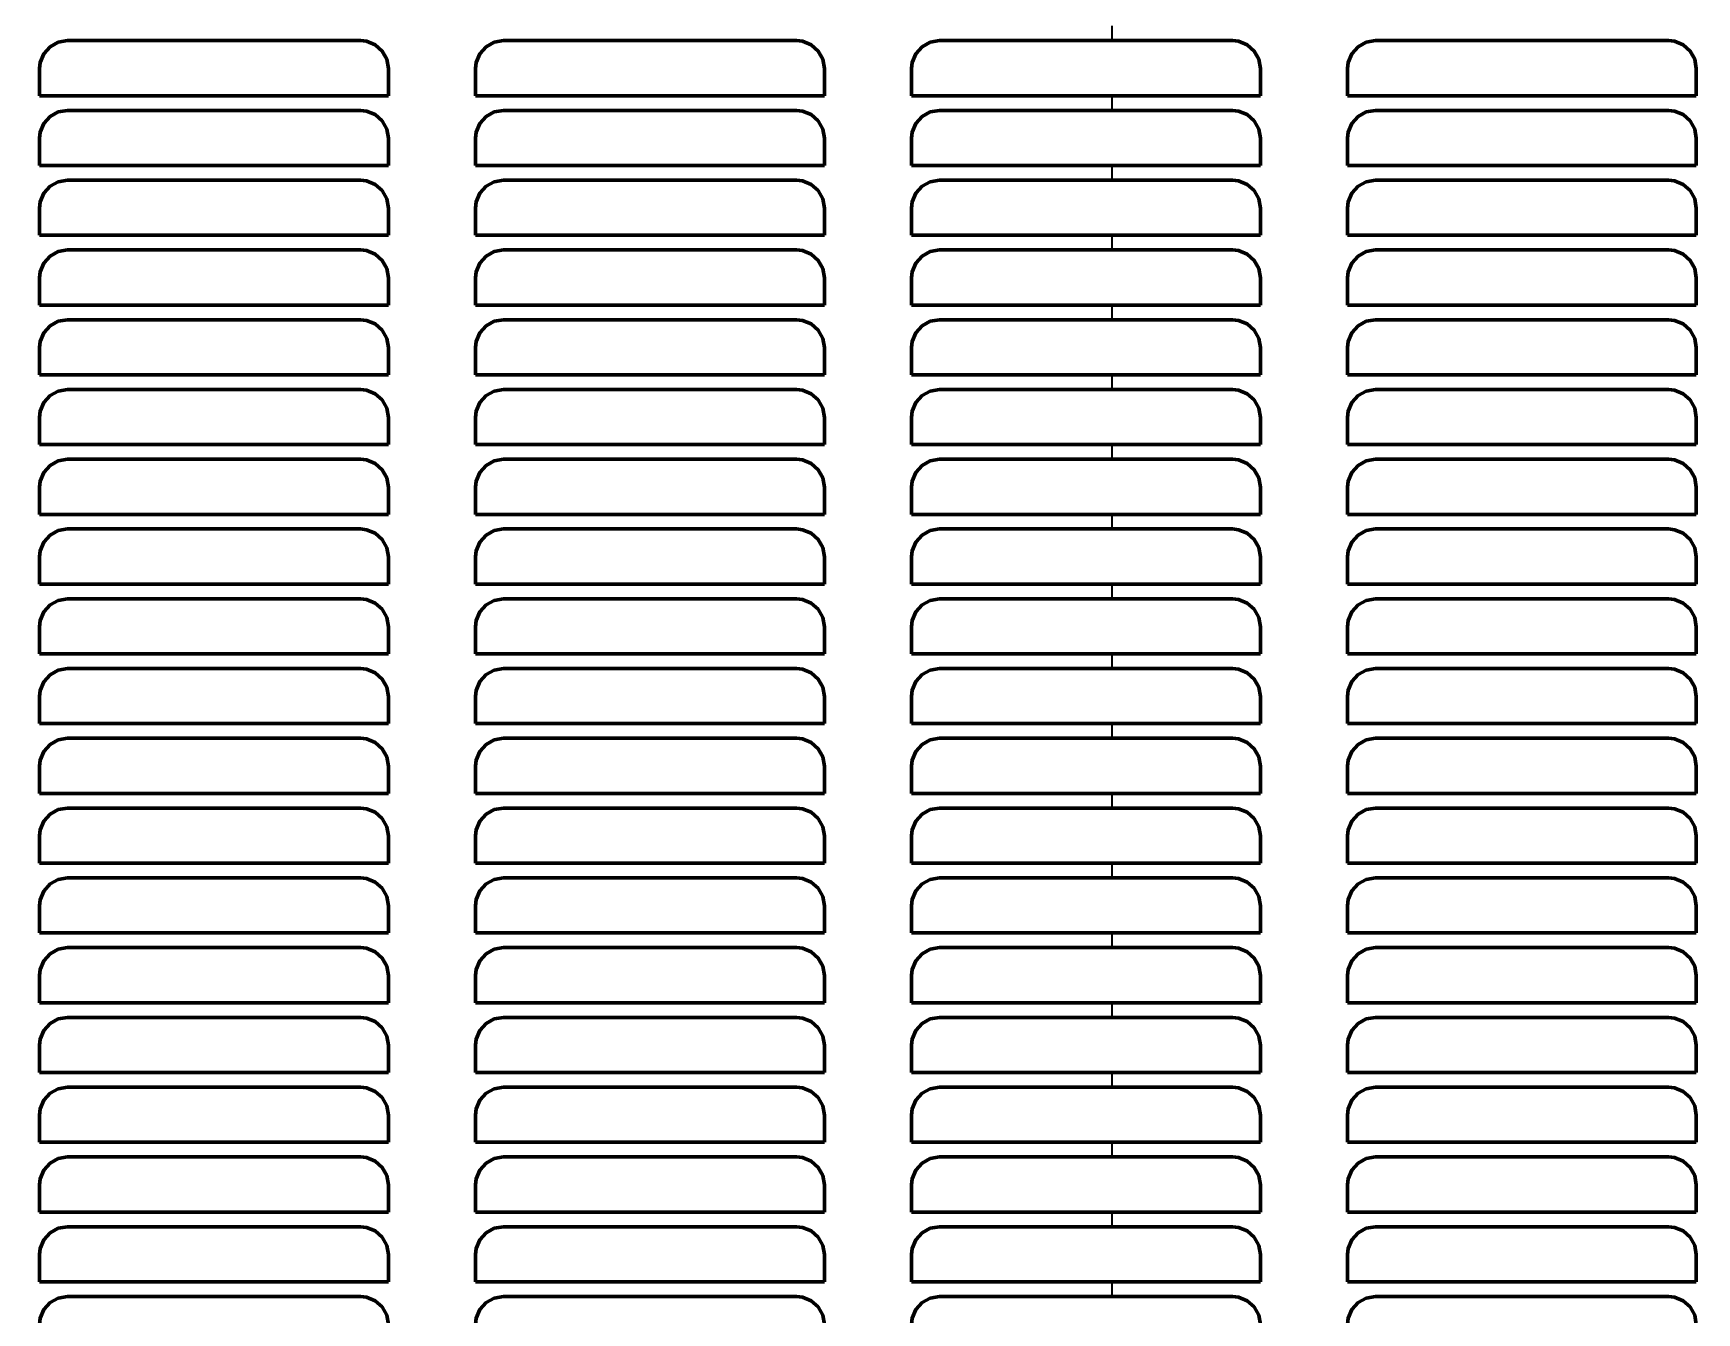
# Model space of a CAD drawing. Header units: inches. Extents: x -0.3 to 42.3, y 0 to 36.6.
# Drawn here: x 9.77 to 21.69, y 18.13 to 27.3 of the extents above; entities that cross this region are included whole.
import ezdxf

# ---------------------------------------------------------------- set-up
doc = ezdxf.new("R2010")
doc.units = ezdxf.units.IN
doc.header["$MEASUREMENT"] = 0
for name, color, linetype, lineweight in [('AM_0', 7, 'Continuous', 50), ('AM_4', 3, 'Continuous', 25), ('AM_5', 3, 'Continuous', 25)]:
    doc.layers.add(name, color=color, linetype=linetype, lineweight=lineweight)
doc.dimstyles.get("Standard").update_dxf_attribs({"dimtxt": 0.18, "dimasz": 0.18, "dimexe": 0.18, "dimexo": 0.0625, "dimgap": 0.09, "dimtad": 0, "dimtih": 1, "dimtoh": 1, "dimdec": 4, "dimzin": 0, "dimdsep": 46, "dimtxsty": 'Standard', "dimcen": 0.09, "dimadec": 0, "dimazin": 0, "dimtfac": 1, "dimtdec": 4, "dimtofl": 0, "dimtmove": 0, "dimatfit": 3, "dimfxl": 1, "dimtolj": 1, "dimtzin": 0, "dimarcsym": 0})

# ---------------------------------------------------------------- blocks, each defined once
blk = doc.blocks.new('*D1')
at = {"layer": 'AM_5', "color": 0, "lineweight": -2}
for p, q in [((14.375, 36.5), (39.27, 36.5)), ((39.27, 34.5), (39.27, 24.203)), ((39.27, 2), (39.27, 12.297)), ((3.39, 0), (39.27, 0))]:
    blk.add_line(p, q, dxfattribs=at)
at = {"layer": 'AM_5', "color": 0}
for points in [[(39.603, 34.5), (38.937, 34.5), (39.27, 36.5)], [(38.937, 2), (39.603, 2), (39.27, 0)]]:
    blk.add_solid(points, dxfattribs=at)
at = {"layer": 'Defpoints', "color": 0}
for p in [(14.375, 36.5), (3.39, 0), (39.27, 0)]:
    blk.add_point(p, dxfattribs=at)
at = {"layer": 'AM_5', "color": 0, "insert": (39.27, 18.25), "char_height": 2, "attachment_point": 5, "rotation": 90}
blk.add_mtext('\\A1;36.5 in', dxfattribs=at)

msp = doc.modelspace()

# ---------------------------------------------------------------- linework, layer by layer
at = {"layer": 'AM_0'}
for p, q in [((12.114, 27.25), (10.014, 27.25)), ((15.239, 27.25), (13.139, 27.25)), ((18.364, 27.25), (16.264, 27.25)), ((21.489, 27.25), (19.389, 27.25)), ((9.814, 27.05), (9.814, 26.855)), ((12.314, 26.855), (12.314, 27.05)), ((12.939, 27.05), (12.939, 26.855)), ((15.439, 26.855), (15.439, 27.05)), ((16.064, 27.05), (16.064, 26.855)), ((18.564, 26.855), (18.564, 27.05)), ((19.189, 27.05), (19.189, 26.855)), ((21.689, 26.855), (21.689, 27.05)), ((9.814, 26.855), (12.314, 26.855)), ((12.939, 26.855), (15.439, 26.855)), ((16.064, 26.855), (18.564, 26.855)), ((19.189, 26.855), (21.689, 26.855)), ((12.114, 26.75), (10.014, 26.75)), ((15.239, 26.75), (13.139, 26.75)), ((18.364, 26.75), (16.264, 26.75)), ((21.489, 26.75), (19.389, 26.75)), ((9.814, 26.55), (9.814, 26.355)), ((12.314, 26.355), (12.314, 26.55)), ((12.939, 26.55), (12.939, 26.355)), ((15.439, 26.355), (15.439, 26.55)), ((16.064, 26.55), (16.064, 26.355)), ((18.564, 26.355), (18.564, 26.55)), ((19.189, 26.55), (19.189, 26.355)), ((21.689, 26.355), (21.689, 26.55)), ((9.814, 26.355), (12.314, 26.355)), ((12.939, 26.355), (15.439, 26.355)), ((16.064, 26.355), (18.564, 26.355)), ((19.189, 26.355), (21.689, 26.355)), ((12.114, 26.25), (10.014, 26.25)), ((15.239, 26.25), (13.139, 26.25)), ((18.364, 26.25), (16.264, 26.25)), ((21.489, 26.25), (19.389, 26.25)), ((9.814, 26.05), (9.814, 25.855)), ((12.314, 25.855), (12.314, 26.05)), ((12.939, 26.05), (12.939, 25.855)), ((15.439, 25.855), (15.439, 26.05)), ((16.064, 26.05), (16.064, 25.855)), ((18.564, 25.855), (18.564, 26.05)), ((19.189, 26.05), (19.189, 25.855)), ((21.689, 25.855), (21.689, 26.05)), ((9.814, 25.855), (12.314, 25.855)), ((12.939, 25.855), (15.439, 25.855)), ((16.064, 25.855), (18.564, 25.855)), ((19.189, 25.855), (21.689, 25.855)), ((12.114, 25.75), (10.014, 25.75)), ((15.239, 25.75), (13.139, 25.75)), ((18.364, 25.75), (16.264, 25.75)), ((21.489, 25.75), (19.389, 25.75)), ((9.814, 25.55), (9.814, 25.355)), ((12.314, 25.355), (12.314, 25.55)), ((12.939, 25.55), (12.939, 25.355)), ((15.439, 25.355), (15.439, 25.55)), ((16.064, 25.55), (16.064, 25.355)), ((18.564, 25.355), (18.564, 25.55)), ((19.189, 25.55), (19.189, 25.355)), ((21.689, 25.355), (21.689, 25.55)), ((9.814, 25.355), (12.314, 25.355)), ((12.939, 25.355), (15.439, 25.355)), ((16.064, 25.355), (18.564, 25.355)), ((19.189, 25.355), (21.689, 25.355)), ((12.114, 25.25), (10.014, 25.25)), ((15.239, 25.25), (13.139, 25.25)), ((18.364, 25.25), (16.264, 25.25)), ((21.489, 25.25), (19.389, 25.25)), ((9.814, 25.05), (9.814, 24.855)), ((12.314, 24.855), (12.314, 25.05)), ((12.939, 25.05), (12.939, 24.855)), ((15.439, 24.855), (15.439, 25.05)), ((16.064, 25.05), (16.064, 24.855)), ((18.564, 24.855), (18.564, 25.05)), ((19.189, 25.05), (19.189, 24.855)), ((21.689, 24.855), (21.689, 25.05)), ((9.814, 24.855), (12.314, 24.855)), ((12.939, 24.855), (15.439, 24.855)), ((16.064, 24.855), (18.564, 24.855)), ((19.189, 24.855), (21.689, 24.855)), ((12.114, 24.75), (10.014, 24.75)), ((15.239, 24.75), (13.139, 24.75)), ((18.364, 24.75), (16.264, 24.75)), ((21.489, 24.75), (19.389, 24.75)), ((9.814, 24.55), (9.814, 24.355)), ((12.314, 24.355), (12.314, 24.55)), ((12.939, 24.55), (12.939, 24.355)), ((15.439, 24.355), (15.439, 24.55)), ((16.064, 24.55), (16.064, 24.355)), ((18.564, 24.355), (18.564, 24.55)), ((19.189, 24.55), (19.189, 24.355)), ((21.689, 24.355), (21.689, 24.55)), ((9.814, 24.355), (12.314, 24.355)), ((12.939, 24.355), (15.439, 24.355)), ((16.064, 24.355), (18.564, 24.355)), ((19.189, 24.355), (21.689, 24.355)), ((12.114, 24.25), (10.014, 24.25)), ((15.239, 24.25), (13.139, 24.25)), ((18.364, 24.25), (16.264, 24.25)), ((21.489, 24.25), (19.389, 24.25)), ((9.814, 24.05), (9.814, 23.855)), ((12.314, 23.855), (12.314, 24.05)), ((12.939, 24.05), (12.939, 23.855)), ((15.439, 23.855), (15.439, 24.05)), ((16.064, 24.05), (16.064, 23.855)), ((18.564, 23.855), (18.564, 24.05)), ((19.189, 24.05), (19.189, 23.855)), ((21.689, 23.855), (21.689, 24.05)), ((9.814, 23.855), (12.314, 23.855)), ((12.939, 23.855), (15.439, 23.855)), ((16.064, 23.855), (18.564, 23.855)), ((19.189, 23.855), (21.689, 23.855)), ((12.114, 23.75), (10.014, 23.75)), ((15.239, 23.75), (13.139, 23.75)), ((18.364, 23.75), (16.264, 23.75)), ((21.489, 23.75), (19.389, 23.75)), ((9.814, 23.55), (9.814, 23.355)), ((12.314, 23.355), (12.314, 23.55)), ((12.939, 23.55), (12.939, 23.355)), ((15.439, 23.355), (15.439, 23.55)), ((16.064, 23.55), (16.064, 23.355)), ((18.564, 23.355), (18.564, 23.55)), ((19.189, 23.55), (19.189, 23.355)), ((21.689, 23.355), (21.689, 23.55)), ((9.814, 23.355), (12.314, 23.355)), ((12.939, 23.355), (15.439, 23.355)), ((16.064, 23.355), (18.564, 23.355)), ((19.189, 23.355), (21.689, 23.355)), ((12.114, 23.25), (10.014, 23.25)), ((15.239, 23.25), (13.139, 23.25)), ((18.364, 23.25), (16.264, 23.25)), ((21.489, 23.25), (19.389, 23.25)), ((9.814, 23.05), (9.814, 22.855)), ((12.314, 22.855), (12.314, 23.05)), ((12.939, 23.05), (12.939, 22.855)), ((15.439, 22.855), (15.439, 23.05)), ((16.064, 23.05), (16.064, 22.855)), ((18.564, 22.855), (18.564, 23.05)), ((19.189, 23.05), (19.189, 22.855)), ((21.689, 22.855), (21.689, 23.05)), ((9.814, 22.855), (12.314, 22.855)), ((12.939, 22.855), (15.439, 22.855)), ((16.064, 22.855), (18.564, 22.855)), ((19.189, 22.855), (21.689, 22.855)), ((12.114, 22.75), (10.014, 22.75)), ((15.239, 22.75), (13.139, 22.75)), ((18.364, 22.75), (16.264, 22.75)), ((21.489, 22.75), (19.389, 22.75)), ((9.814, 22.55), (9.814, 22.355)), ((12.314, 22.355), (12.314, 22.55)), ((12.939, 22.55), (12.939, 22.355)), ((15.439, 22.355), (15.439, 22.55)), ((16.064, 22.55), (16.064, 22.355)), ((18.564, 22.355), (18.564, 22.55)), ((19.189, 22.55), (19.189, 22.355)), ((21.689, 22.355), (21.689, 22.55)), ((9.814, 22.355), (12.314, 22.355)), ((12.939, 22.355), (15.439, 22.355)), ((16.064, 22.355), (18.564, 22.355)), ((19.189, 22.355), (21.689, 22.355)), ((12.114, 22.25), (10.014, 22.25)), ((15.239, 22.25), (13.139, 22.25)), ((18.364, 22.25), (16.264, 22.25)), ((21.489, 22.25), (19.389, 22.25)), ((9.814, 22.05), (9.814, 21.855)), ((12.314, 21.855), (12.314, 22.05)), ((12.939, 22.05), (12.939, 21.855)), ((15.439, 21.855), (15.439, 22.05)), ((16.064, 22.05), (16.064, 21.855)), ((18.564, 21.855), (18.564, 22.05)), ((19.189, 22.05), (19.189, 21.855)), ((21.689, 21.855), (21.689, 22.05)), ((9.814, 21.855), (12.314, 21.855)), ((12.939, 21.855), (15.439, 21.855)), ((16.064, 21.855), (18.564, 21.855)), ((19.189, 21.855), (21.689, 21.855)), ((12.114, 21.75), (10.014, 21.75)), ((15.239, 21.75), (13.139, 21.75)), ((18.364, 21.75), (16.264, 21.75)), ((21.489, 21.75), (19.389, 21.75)), ((9.814, 21.55), (9.814, 21.355)), ((12.314, 21.355), (12.314, 21.55)), ((12.939, 21.55), (12.939, 21.355)), ((15.439, 21.355), (15.439, 21.55)), ((16.064, 21.55), (16.064, 21.355)), ((18.564, 21.355), (18.564, 21.55)), ((19.189, 21.55), (19.189, 21.355)), ((21.689, 21.355), (21.689, 21.55)), ((9.814, 21.355), (12.314, 21.355)), ((12.939, 21.355), (15.439, 21.355)), ((16.064, 21.355), (18.564, 21.355)), ((19.189, 21.355), (21.689, 21.355)), ((12.114, 21.25), (10.014, 21.25)), ((15.239, 21.25), (13.139, 21.25)), ((18.364, 21.25), (16.264, 21.25)), ((21.489, 21.25), (19.389, 21.25)), ((9.814, 21.05), (9.814, 20.855)), ((12.314, 20.855), (12.314, 21.05)), ((12.939, 21.05), (12.939, 20.855)), ((15.439, 20.855), (15.439, 21.05)), ((16.064, 21.05), (16.064, 20.855)), ((18.564, 20.855), (18.564, 21.05)), ((19.189, 21.05), (19.189, 20.855)), ((21.689, 20.855), (21.689, 21.05)), ((9.814, 20.855), (12.314, 20.855)), ((12.114, 20.75), (10.014, 20.75)), ((12.939, 20.855), (15.439, 20.855)), ((15.239, 20.75), (13.139, 20.75)), ((16.064, 20.855), (18.564, 20.855)), ((18.364, 20.75), (16.264, 20.75)), ((19.189, 20.855), (21.689, 20.855)), ((21.489, 20.75), (19.389, 20.75)), ((9.814, 20.55), (9.814, 20.355)), ((12.314, 20.355), (12.314, 20.55)), ((12.939, 20.55), (12.939, 20.355)), ((15.439, 20.355), (15.439, 20.55)), ((16.064, 20.55), (16.064, 20.355)), ((18.564, 20.355), (18.564, 20.55)), ((19.189, 20.55), (19.189, 20.355)), ((21.689, 20.355), (21.689, 20.55)), ((9.814, 20.355), (12.314, 20.355)), ((12.939, 20.355), (15.439, 20.355)), ((16.064, 20.355), (18.564, 20.355)), ((19.189, 20.355), (21.689, 20.355)), ((12.114, 20.25), (10.014, 20.25)), ((15.239, 20.25), (13.139, 20.25)), ((18.364, 20.25), (16.264, 20.25)), ((21.489, 20.25), (19.389, 20.25)), ((9.814, 20.05), (9.814, 19.855)), ((12.314, 19.855), (12.314, 20.05)), ((12.939, 20.05), (12.939, 19.855)), ((15.439, 19.855), (15.439, 20.05)), ((16.064, 20.05), (16.064, 19.855)), ((18.564, 19.855), (18.564, 20.05)), ((19.189, 20.05), (19.189, 19.855)), ((21.689, 19.855), (21.689, 20.05)), ((9.814, 19.855), (12.314, 19.855)), ((12.939, 19.855), (15.439, 19.855)), ((16.064, 19.855), (18.564, 19.855)), ((19.189, 19.855), (21.689, 19.855)), ((12.114, 19.75), (10.014, 19.75)), ((15.239, 19.75), (13.139, 19.75)), ((18.364, 19.75), (16.264, 19.75)), ((21.489, 19.75), (19.389, 19.75)), ((9.814, 19.55), (9.814, 19.355)), ((12.314, 19.355), (12.314, 19.55)), ((12.939, 19.55), (12.939, 19.355)), ((15.439, 19.355), (15.439, 19.55)), ((16.064, 19.55), (16.064, 19.355)), ((18.564, 19.355), (18.564, 19.55)), ((19.189, 19.55), (19.189, 19.355)), ((21.689, 19.355), (21.689, 19.55)), ((9.814, 19.355), (12.314, 19.355)), ((12.939, 19.355), (15.439, 19.355)), ((16.064, 19.355), (18.564, 19.355)), ((19.189, 19.355), (21.689, 19.355)), ((12.114, 19.25), (10.014, 19.25)), ((15.239, 19.25), (13.139, 19.25)), ((18.364, 19.25), (16.264, 19.25)), ((21.489, 19.25), (19.389, 19.25)), ((9.814, 19.05), (9.814, 18.855)), ((12.314, 18.855), (12.314, 19.05)), ((12.939, 19.05), (12.939, 18.855)), ((15.439, 18.855), (15.439, 19.05)), ((16.064, 19.05), (16.064, 18.855)), ((18.564, 18.855), (18.564, 19.05)), ((19.189, 19.05), (19.189, 18.855)), ((21.689, 18.855), (21.689, 19.05)), ((9.814, 18.855), (12.314, 18.855)), ((12.939, 18.855), (15.439, 18.855)), ((16.064, 18.855), (18.564, 18.855)), ((19.189, 18.855), (21.689, 18.855)), ((12.114, 18.75), (10.014, 18.75)), ((15.239, 18.75), (13.139, 18.75)), ((18.364, 18.75), (16.264, 18.75)), ((21.489, 18.75), (19.389, 18.75)), ((9.814, 18.55), (9.814, 18.355)), ((12.314, 18.355), (12.314, 18.55)), ((12.939, 18.55), (12.939, 18.355)), ((15.439, 18.355), (15.439, 18.55)), ((16.064, 18.55), (16.064, 18.355)), ((18.564, 18.355), (18.564, 18.55)), ((19.189, 18.55), (19.189, 18.355)), ((21.689, 18.355), (21.689, 18.55)), ((9.814, 18.355), (12.314, 18.355)), ((12.114, 18.25), (10.014, 18.25)), ((12.939, 18.355), (15.439, 18.355)), ((15.239, 18.25), (13.139, 18.25)), ((16.064, 18.355), (18.564, 18.355)), ((18.364, 18.25), (16.264, 18.25)), ((19.189, 18.355), (21.689, 18.355)), ((21.489, 18.25), (19.389, 18.25))]:
    msp.add_line(p, q, dxfattribs=at)
for points in [[(10.014, 27.25), (9.9477, 27.23869), (9.88887, 27.20602), (9.84422, 27.1557), (9.81879, 27.09352), (9.814, 27.05)], [(12.314, 27.05), (12.30274, 27.11615), (12.27025, 27.17485), (12.22016, 27.2195), (12.15809, 27.24508), (12.114, 27.25)], [(13.139, 27.25), (13.07276, 27.23871), (13.014, 27.20612), (12.96934, 27.15591), (12.94385, 27.09377), (12.939, 27.05)], [(15.439, 27.05), (15.42773, 27.11619), (15.39519, 27.17492), (15.34504, 27.21958), (15.28293, 27.24511), (15.239, 27.25)], [(16.264, 27.25), (16.1978, 27.23872), (16.13906, 27.20617), (16.0944, 27.15601), (16.06888, 27.09389), (16.064, 27.05)], [(18.564, 27.05), (18.55273, 27.1162), (18.52018, 27.17493), (18.47002, 27.21959), (18.40791, 27.24512), (18.364, 27.25)], [(19.389, 27.25), (19.32279, 27.23872), (19.26405, 27.20617), (19.2194, 27.156), (19.19387, 27.09388), (19.189, 27.05)], [(21.689, 27.05), (21.67774, 27.11617), (21.64522, 27.17488), (21.59511, 27.21953), (21.53302, 27.2451), (21.489, 27.25)], [(10.014, 26.75), (9.9477, 26.73869), (9.88887, 26.70602), (9.84422, 26.6557), (9.81879, 26.59352), (9.814, 26.55)], [(12.314, 26.55), (12.30274, 26.61615), (12.27025, 26.67485), (12.22016, 26.7195), (12.15809, 26.74508), (12.114, 26.75)], [(13.139, 26.75), (13.07276, 26.73871), (13.014, 26.70612), (12.96934, 26.65591), (12.94385, 26.59377), (12.939, 26.55)], [(15.439, 26.55), (15.42773, 26.61619), (15.39519, 26.67492), (15.34504, 26.71958), (15.28293, 26.74511), (15.239, 26.75)], [(16.264, 26.75), (16.1978, 26.73872), (16.13906, 26.70617), (16.0944, 26.65601), (16.06888, 26.59389), (16.064, 26.55)], [(18.564, 26.55), (18.55273, 26.6162), (18.52018, 26.67493), (18.47002, 26.71959), (18.40791, 26.74512), (18.364, 26.75)], [(19.389, 26.75), (19.32279, 26.73872), (19.26405, 26.70617), (19.2194, 26.656), (19.19387, 26.59388), (19.189, 26.55)], [(21.689, 26.55), (21.67774, 26.61617), (21.64522, 26.67488), (21.59511, 26.71953), (21.53302, 26.7451), (21.489, 26.75)], [(10.014, 26.25), (9.9477, 26.23869), (9.88887, 26.20602), (9.84422, 26.1557), (9.81879, 26.09352), (9.814, 26.05)], [(12.314, 26.05), (12.30274, 26.11615), (12.27025, 26.17485), (12.22016, 26.2195), (12.15809, 26.24508), (12.114, 26.25)], [(13.139, 26.25), (13.07276, 26.23871), (13.014, 26.20612), (12.96934, 26.15591), (12.94385, 26.09377), (12.939, 26.05)], [(15.439, 26.05), (15.42773, 26.11619), (15.39519, 26.17492), (15.34504, 26.21958), (15.28293, 26.24511), (15.239, 26.25)], [(16.264, 26.25), (16.1978, 26.23872), (16.13906, 26.20617), (16.0944, 26.15601), (16.06888, 26.09389), (16.064, 26.05)], [(18.564, 26.05), (18.55273, 26.1162), (18.52018, 26.17493), (18.47002, 26.21959), (18.40791, 26.24512), (18.364, 26.25)], [(19.389, 26.25), (19.32279, 26.23872), (19.26405, 26.20617), (19.2194, 26.156), (19.19387, 26.09388), (19.189, 26.05)], [(21.689, 26.05), (21.67774, 26.11617), (21.64522, 26.17488), (21.59511, 26.21953), (21.53302, 26.2451), (21.489, 26.25)], [(10.014, 25.75), (9.9477, 25.73869), (9.88887, 25.70602), (9.84422, 25.6557), (9.81879, 25.59352), (9.814, 25.55)], [(12.314, 25.55), (12.30274, 25.61615), (12.27025, 25.67485), (12.22016, 25.7195), (12.15809, 25.74508), (12.114, 25.75)], [(13.139, 25.75), (13.07276, 25.73871), (13.014, 25.70612), (12.96934, 25.65591), (12.94385, 25.59377), (12.939, 25.55)], [(15.439, 25.55), (15.42773, 25.61619), (15.39519, 25.67492), (15.34504, 25.71958), (15.28293, 25.74511), (15.239, 25.75)], [(16.264, 25.75), (16.1978, 25.73872), (16.13906, 25.70617), (16.0944, 25.65601), (16.06888, 25.59389), (16.064, 25.55)], [(18.564, 25.55), (18.55273, 25.6162), (18.52018, 25.67493), (18.47002, 25.71959), (18.40791, 25.74512), (18.364, 25.75)], [(19.389, 25.75), (19.32279, 25.73872), (19.26405, 25.70617), (19.2194, 25.656), (19.19387, 25.59388), (19.189, 25.55)], [(21.689, 25.55), (21.67774, 25.61617), (21.64522, 25.67488), (21.59511, 25.71953), (21.53302, 25.7451), (21.489, 25.75)], [(10.014, 25.25), (9.9477, 25.23869), (9.88887, 25.20602), (9.84422, 25.1557), (9.81879, 25.09352), (9.814, 25.05)], [(12.314, 25.05), (12.30274, 25.11615), (12.27025, 25.17485), (12.22016, 25.2195), (12.15809, 25.24508), (12.114, 25.25)], [(13.139, 25.25), (13.07276, 25.23871), (13.014, 25.20612), (12.96934, 25.15591), (12.94385, 25.09377), (12.939, 25.05)], [(15.439, 25.05), (15.42773, 25.11619), (15.39519, 25.17492), (15.34504, 25.21958), (15.28293, 25.24511), (15.239, 25.25)], [(16.264, 25.25), (16.1978, 25.23872), (16.13906, 25.20617), (16.0944, 25.15601), (16.06888, 25.09389), (16.064, 25.05)], [(18.564, 25.05), (18.55273, 25.1162), (18.52018, 25.17493), (18.47002, 25.21959), (18.40791, 25.24512), (18.364, 25.25)], [(19.389, 25.25), (19.32279, 25.23872), (19.26405, 25.20617), (19.2194, 25.156), (19.19387, 25.09388), (19.189, 25.05)], [(21.689, 25.05), (21.67774, 25.11617), (21.64522, 25.17488), (21.59511, 25.21953), (21.53302, 25.2451), (21.489, 25.25)], [(10.014, 24.75), (9.9477, 24.73869), (9.88887, 24.70602), (9.84422, 24.6557), (9.81879, 24.59352), (9.814, 24.55)], [(12.314, 24.55), (12.30274, 24.61615), (12.27025, 24.67485), (12.22016, 24.7195), (12.15809, 24.74508), (12.114, 24.75)], [(13.139, 24.75), (13.07276, 24.73871), (13.014, 24.70612), (12.96934, 24.65591), (12.94385, 24.59377), (12.939, 24.55)], [(15.439, 24.55), (15.42773, 24.61619), (15.39519, 24.67492), (15.34504, 24.71958), (15.28293, 24.74511), (15.239, 24.75)], [(16.264, 24.75), (16.1978, 24.73872), (16.13906, 24.70617), (16.0944, 24.65601), (16.06888, 24.59389), (16.064, 24.55)], [(18.564, 24.55), (18.55273, 24.6162), (18.52018, 24.67493), (18.47002, 24.71959), (18.40791, 24.74512), (18.364, 24.75)], [(19.389, 24.75), (19.32279, 24.73872), (19.26405, 24.70617), (19.2194, 24.656), (19.19387, 24.59388), (19.189, 24.55)], [(21.689, 24.55), (21.67774, 24.61617), (21.64522, 24.67488), (21.59511, 24.71953), (21.53302, 24.7451), (21.489, 24.75)], [(10.014, 24.25), (9.9477, 24.23869), (9.88887, 24.20602), (9.84422, 24.1557), (9.81879, 24.09352), (9.814, 24.05)], [(12.314, 24.05), (12.30274, 24.11615), (12.27025, 24.17485), (12.22016, 24.2195), (12.15809, 24.24508), (12.114, 24.25)], [(13.139, 24.25), (13.07276, 24.23871), (13.014, 24.20612), (12.96934, 24.15591), (12.94385, 24.09377), (12.939, 24.05)], [(15.439, 24.05), (15.42773, 24.11619), (15.39519, 24.17492), (15.34504, 24.21958), (15.28293, 24.24511), (15.239, 24.25)], [(16.264, 24.25), (16.1978, 24.23872), (16.13906, 24.20617), (16.0944, 24.15601), (16.06888, 24.09389), (16.064, 24.05)], [(18.564, 24.05), (18.55273, 24.1162), (18.52018, 24.17493), (18.47002, 24.21959), (18.40791, 24.24512), (18.364, 24.25)], [(19.389, 24.25), (19.32279, 24.23872), (19.26405, 24.20617), (19.2194, 24.156), (19.19387, 24.09388), (19.189, 24.05)], [(21.689, 24.05), (21.67774, 24.11617), (21.64522, 24.17488), (21.59511, 24.21953), (21.53302, 24.2451), (21.489, 24.25)], [(10.014, 23.75), (9.9477, 23.73869), (9.88887, 23.70602), (9.84422, 23.6557), (9.81879, 23.59352), (9.814, 23.55)], [(12.314, 23.55), (12.30274, 23.61615), (12.27025, 23.67485), (12.22016, 23.7195), (12.15809, 23.74508), (12.114, 23.75)], [(13.139, 23.75), (13.07276, 23.73871), (13.014, 23.70612), (12.96934, 23.65591), (12.94385, 23.59377), (12.939, 23.55)], [(15.439, 23.55), (15.42773, 23.61619), (15.39519, 23.67492), (15.34504, 23.71958), (15.28293, 23.74511), (15.239, 23.75)], [(16.264, 23.75), (16.1978, 23.73872), (16.13906, 23.70617), (16.0944, 23.65601), (16.06888, 23.59389), (16.064, 23.55)], [(18.564, 23.55), (18.55273, 23.6162), (18.52018, 23.67493), (18.47002, 23.71959), (18.40791, 23.74512), (18.364, 23.75)], [(19.389, 23.75), (19.32279, 23.73872), (19.26405, 23.70617), (19.2194, 23.656), (19.19387, 23.59388), (19.189, 23.55)], [(21.689, 23.55), (21.67774, 23.61617), (21.64522, 23.67488), (21.59511, 23.71953), (21.53302, 23.7451), (21.489, 23.75)], [(10.014, 23.25), (9.9477, 23.23869), (9.88887, 23.20602), (9.84422, 23.1557), (9.81879, 23.09352), (9.814, 23.05)], [(12.314, 23.05), (12.30274, 23.11615), (12.27025, 23.17485), (12.22016, 23.2195), (12.15809, 23.24508), (12.114, 23.25)], [(13.139, 23.25), (13.07276, 23.23871), (13.014, 23.20612), (12.96934, 23.15591), (12.94385, 23.09377), (12.939, 23.05)], [(15.439, 23.05), (15.42773, 23.11619), (15.39519, 23.17492), (15.34504, 23.21958), (15.28293, 23.24511), (15.239, 23.25)], [(16.264, 23.25), (16.1978, 23.23872), (16.13906, 23.20617), (16.0944, 23.15601), (16.06888, 23.09389), (16.064, 23.05)], [(18.564, 23.05), (18.55273, 23.1162), (18.52018, 23.17493), (18.47002, 23.21959), (18.40791, 23.24512), (18.364, 23.25)], [(19.389, 23.25), (19.32279, 23.23872), (19.26405, 23.20617), (19.2194, 23.156), (19.19387, 23.09388), (19.189, 23.05)], [(21.689, 23.05), (21.67774, 23.11617), (21.64522, 23.17488), (21.59511, 23.21953), (21.53302, 23.2451), (21.489, 23.25)], [(10.014, 22.75), (9.9477, 22.73869), (9.88887, 22.70602), (9.84422, 22.6557), (9.81879, 22.59352), (9.814, 22.55)], [(12.314, 22.55), (12.30274, 22.61615), (12.27025, 22.67485), (12.22016, 22.7195), (12.15809, 22.74508), (12.114, 22.75)], [(13.139, 22.75), (13.07276, 22.73871), (13.014, 22.70612), (12.96934, 22.65591), (12.94385, 22.59377), (12.939, 22.55)], [(15.439, 22.55), (15.42773, 22.61619), (15.39519, 22.67492), (15.34504, 22.71958), (15.28293, 22.74511), (15.239, 22.75)], [(16.264, 22.75), (16.1978, 22.73872), (16.13906, 22.70617), (16.0944, 22.65601), (16.06888, 22.59389), (16.064, 22.55)], [(18.564, 22.55), (18.55273, 22.6162), (18.52018, 22.67493), (18.47002, 22.71959), (18.40791, 22.74512), (18.364, 22.75)], [(19.389, 22.75), (19.32279, 22.73872), (19.26405, 22.70617), (19.2194, 22.656), (19.19387, 22.59388), (19.189, 22.55)], [(21.689, 22.55), (21.67774, 22.61617), (21.64522, 22.67488), (21.59511, 22.71953), (21.53302, 22.7451), (21.489, 22.75)], [(10.014, 22.25), (9.9477, 22.23869), (9.88887, 22.20602), (9.84422, 22.1557), (9.81879, 22.09352), (9.814, 22.05)], [(12.314, 22.05), (12.30274, 22.11615), (12.27025, 22.17485), (12.22016, 22.2195), (12.15809, 22.24508), (12.114, 22.25)], [(13.139, 22.25), (13.07276, 22.23871), (13.014, 22.20612), (12.96934, 22.15591), (12.94385, 22.09377), (12.939, 22.05)], [(15.439, 22.05), (15.42773, 22.11619), (15.39519, 22.17492), (15.34504, 22.21958), (15.28293, 22.24511), (15.239, 22.25)], [(16.264, 22.25), (16.1978, 22.23872), (16.13906, 22.20617), (16.0944, 22.15601), (16.06888, 22.09389), (16.064, 22.05)], [(18.564, 22.05), (18.55273, 22.1162), (18.52018, 22.17493), (18.47002, 22.21959), (18.40791, 22.24512), (18.364, 22.25)], [(19.389, 22.25), (19.32279, 22.23872), (19.26405, 22.20617), (19.2194, 22.156), (19.19387, 22.09388), (19.189, 22.05)], [(21.689, 22.05), (21.67774, 22.11617), (21.64522, 22.17488), (21.59511, 22.21953), (21.53302, 22.2451), (21.489, 22.25)], [(10.014, 21.75), (9.9477, 21.73869), (9.88887, 21.70602), (9.84422, 21.6557), (9.81879, 21.59352), (9.814, 21.55)], [(12.314, 21.55), (12.30274, 21.61615), (12.27025, 21.67485), (12.22016, 21.7195), (12.15809, 21.74508), (12.114, 21.75)], [(13.139, 21.75), (13.07276, 21.73871), (13.014, 21.70612), (12.96934, 21.65591), (12.94385, 21.59377), (12.939, 21.55)], [(15.439, 21.55), (15.42773, 21.61619), (15.39519, 21.67492), (15.34504, 21.71958), (15.28293, 21.74511), (15.239, 21.75)], [(16.264, 21.75), (16.1978, 21.73872), (16.13906, 21.70617), (16.0944, 21.65601), (16.06888, 21.59389), (16.064, 21.55)], [(18.564, 21.55), (18.55273, 21.6162), (18.52018, 21.67493), (18.47002, 21.71959), (18.40791, 21.74512), (18.364, 21.75)], [(19.389, 21.75), (19.32279, 21.73872), (19.26405, 21.70617), (19.2194, 21.656), (19.19387, 21.59388), (19.189, 21.55)], [(21.689, 21.55), (21.67774, 21.61617), (21.64522, 21.67488), (21.59511, 21.71953), (21.53302, 21.7451), (21.489, 21.75)], [(10.014, 21.25), (9.9477, 21.23869), (9.88887, 21.20602), (9.84422, 21.1557), (9.81879, 21.09352), (9.814, 21.05)], [(12.314, 21.05), (12.30274, 21.11615), (12.27025, 21.17485), (12.22016, 21.2195), (12.15809, 21.24508), (12.114, 21.25)], [(13.139, 21.25), (13.07276, 21.23871), (13.014, 21.20612), (12.96934, 21.15591), (12.94385, 21.09377), (12.939, 21.05)], [(15.439, 21.05), (15.42773, 21.11619), (15.39519, 21.17492), (15.34504, 21.21958), (15.28293, 21.24511), (15.239, 21.25)], [(16.264, 21.25), (16.1978, 21.23872), (16.13906, 21.20617), (16.0944, 21.15601), (16.06888, 21.09389), (16.064, 21.05)], [(18.564, 21.05), (18.55273, 21.1162), (18.52018, 21.17493), (18.47002, 21.21959), (18.40791, 21.24512), (18.364, 21.25)], [(19.389, 21.25), (19.32279, 21.23872), (19.26405, 21.20617), (19.2194, 21.156), (19.19387, 21.09388), (19.189, 21.05)], [(21.689, 21.05), (21.67774, 21.11617), (21.64522, 21.17488), (21.59511, 21.21953), (21.53302, 21.2451), (21.489, 21.25)], [(10.014, 20.75), (9.9477, 20.73869), (9.88887, 20.70602), (9.84422, 20.6557), (9.81879, 20.59352), (9.814, 20.55)], [(12.314, 20.55), (12.30274, 20.61615), (12.27025, 20.67485), (12.22016, 20.7195), (12.15809, 20.74508), (12.114, 20.75)], [(13.139, 20.75), (13.07276, 20.73871), (13.014, 20.70612), (12.96934, 20.65591), (12.94385, 20.59377), (12.939, 20.55)], [(15.439, 20.55), (15.42773, 20.61619), (15.39519, 20.67492), (15.34504, 20.71958), (15.28293, 20.74511), (15.239, 20.75)], [(16.264, 20.75), (16.1978, 20.73872), (16.13906, 20.70617), (16.0944, 20.65601), (16.06888, 20.59389), (16.064, 20.55)], [(18.564, 20.55), (18.55273, 20.6162), (18.52018, 20.67493), (18.47002, 20.71959), (18.40791, 20.74512), (18.364, 20.75)], [(19.389, 20.75), (19.32279, 20.73872), (19.26405, 20.70617), (19.2194, 20.656), (19.19387, 20.59388), (19.189, 20.55)], [(21.689, 20.55), (21.67774, 20.61617), (21.64522, 20.67488), (21.59511, 20.71953), (21.53302, 20.7451), (21.489, 20.75)], [(10.014, 20.25), (9.9477, 20.23869), (9.88887, 20.20602), (9.84422, 20.1557), (9.81879, 20.09352), (9.814, 20.05)], [(12.314, 20.05), (12.30274, 20.11615), (12.27025, 20.17485), (12.22016, 20.2195), (12.15809, 20.24508), (12.114, 20.25)], [(13.139, 20.25), (13.07276, 20.23871), (13.014, 20.20612), (12.96934, 20.15591), (12.94385, 20.09377), (12.939, 20.05)], [(15.439, 20.05), (15.42773, 20.11619), (15.39519, 20.17492), (15.34504, 20.21958), (15.28293, 20.24511), (15.239, 20.25)], [(16.264, 20.25), (16.1978, 20.23872), (16.13906, 20.20617), (16.0944, 20.15601), (16.06888, 20.09389), (16.064, 20.05)], [(18.564, 20.05), (18.55273, 20.1162), (18.52018, 20.17493), (18.47002, 20.21959), (18.40791, 20.24512), (18.364, 20.25)], [(19.389, 20.25), (19.32279, 20.23872), (19.26405, 20.20617), (19.2194, 20.156), (19.19387, 20.09388), (19.189, 20.05)], [(21.689, 20.05), (21.67774, 20.11617), (21.64522, 20.17488), (21.59511, 20.21953), (21.53302, 20.2451), (21.489, 20.25)], [(10.014, 19.75), (9.9477, 19.73869), (9.88887, 19.70602), (9.84422, 19.6557), (9.81879, 19.59352), (9.814, 19.55)], [(12.314, 19.55), (12.30274, 19.61615), (12.27025, 19.67485), (12.22016, 19.7195), (12.15809, 19.74508), (12.114, 19.75)], [(13.139, 19.75), (13.07276, 19.73871), (13.014, 19.70612), (12.96934, 19.65591), (12.94385, 19.59377), (12.939, 19.55)], [(15.439, 19.55), (15.42773, 19.61619), (15.39519, 19.67492), (15.34504, 19.71958), (15.28293, 19.74511), (15.239, 19.75)], [(16.264, 19.75), (16.1978, 19.73872), (16.13906, 19.70617), (16.0944, 19.65601), (16.06888, 19.59389), (16.064, 19.55)], [(18.564, 19.55), (18.55273, 19.6162), (18.52018, 19.67493), (18.47002, 19.71959), (18.40791, 19.74512), (18.364, 19.75)], [(19.389, 19.75), (19.32279, 19.73872), (19.26405, 19.70617), (19.2194, 19.656), (19.19387, 19.59388), (19.189, 19.55)], [(21.689, 19.55), (21.67774, 19.61617), (21.64522, 19.67488), (21.59511, 19.71953), (21.53302, 19.7451), (21.489, 19.75)], [(10.014, 19.25), (9.9477, 19.23869), (9.88887, 19.20602), (9.84422, 19.1557), (9.81879, 19.09352), (9.814, 19.05)], [(12.314, 19.05), (12.30274, 19.11615), (12.27025, 19.17485), (12.22016, 19.2195), (12.15809, 19.24508), (12.114, 19.25)], [(13.139, 19.25), (13.07276, 19.23871), (13.014, 19.20612), (12.96934, 19.15591), (12.94385, 19.09377), (12.939, 19.05)], [(15.439, 19.05), (15.42773, 19.11619), (15.39519, 19.17492), (15.34504, 19.21958), (15.28293, 19.24511), (15.239, 19.25)], [(16.264, 19.25), (16.1978, 19.23872), (16.13906, 19.20617), (16.0944, 19.15601), (16.06888, 19.09389), (16.064, 19.05)], [(18.564, 19.05), (18.55273, 19.1162), (18.52018, 19.17493), (18.47002, 19.21959), (18.40791, 19.24512), (18.364, 19.25)], [(19.389, 19.25), (19.32279, 19.23872), (19.26405, 19.20617), (19.2194, 19.156), (19.19387, 19.09388), (19.189, 19.05)], [(21.689, 19.05), (21.67774, 19.11617), (21.64522, 19.17488), (21.59511, 19.21953), (21.53302, 19.2451), (21.489, 19.25)], [(10.014, 18.75), (9.9477, 18.73869), (9.88887, 18.70602), (9.84422, 18.6557), (9.81879, 18.59352), (9.814, 18.55)], [(12.314, 18.55), (12.30274, 18.61615), (12.27025, 18.67485), (12.22016, 18.7195), (12.15809, 18.74508), (12.114, 18.75)], [(13.139, 18.75), (13.07276, 18.73871), (13.014, 18.70612), (12.96934, 18.65591), (12.94385, 18.59377), (12.939, 18.55)], [(15.439, 18.55), (15.42773, 18.61619), (15.39519, 18.67492), (15.34504, 18.71958), (15.28293, 18.74511), (15.239, 18.75)], [(16.264, 18.75), (16.1978, 18.73872), (16.13906, 18.70617), (16.0944, 18.65601), (16.06888, 18.59389), (16.064, 18.55)], [(18.564, 18.55), (18.55273, 18.6162), (18.52018, 18.67493), (18.47002, 18.71959), (18.40791, 18.74512), (18.364, 18.75)], [(19.389, 18.75), (19.32279, 18.73872), (19.26405, 18.70617), (19.2194, 18.656), (19.19387, 18.59388), (19.189, 18.55)], [(21.689, 18.55), (21.67774, 18.61617), (21.64522, 18.67488), (21.59511, 18.71953), (21.53302, 18.7451), (21.489, 18.75)], [(10.014, 18.25), (9.9477, 18.23869), (9.88887, 18.20602), (9.84422, 18.1557), (9.81879, 18.09352), (9.814, 18.05)], [(12.314, 18.05), (12.30274, 18.11615), (12.27025, 18.17485), (12.22016, 18.2195), (12.15809, 18.24508), (12.114, 18.25)], [(13.139, 18.25), (13.07276, 18.23871), (13.014, 18.20612), (12.96934, 18.15591), (12.94385, 18.09377), (12.939, 18.05)], [(15.439, 18.05), (15.42773, 18.11619), (15.39519, 18.17492), (15.34504, 18.21958), (15.28293, 18.24511), (15.239, 18.25)], [(16.264, 18.25), (16.1978, 18.23872), (16.13906, 18.20617), (16.0944, 18.15601), (16.06888, 18.09389), (16.064, 18.05)], [(18.564, 18.05), (18.55273, 18.1162), (18.52018, 18.17493), (18.47002, 18.21959), (18.40791, 18.24512), (18.364, 18.25)], [(19.389, 18.25), (19.32279, 18.23872), (19.26405, 18.20617), (19.2194, 18.156), (19.19387, 18.09388), (19.189, 18.05)], [(21.689, 18.05), (21.67774, 18.11617), (21.64522, 18.17488), (21.59511, 18.21953), (21.53302, 18.2451), (21.489, 18.25)]]:
    msp.add_lwpolyline(points, dxfattribs=at)
at = {"layer": 'AM_4'}
for p, q in [((17.5, 27.355), (17.5, 27.25)), ((17.5, 26.855), (17.5, 26.75)), ((17.5, 26.355), (17.5, 26.25)), ((17.5, 25.855), (17.5, 25.75)), ((17.5, 25.355), (17.5, 25.25)), ((17.5, 24.855), (17.5, 24.75)), ((17.5, 24.355), (17.5, 24.25)), ((17.5, 23.855), (17.5, 23.75)), ((17.5, 23.355), (17.5, 23.25)), ((17.5, 22.855), (17.5, 22.75)), ((17.5, 22.355), (17.5, 22.25)), ((17.5, 21.855), (17.5, 21.75)), ((17.5, 21.355), (17.5, 21.25)), ((17.5, 20.855), (17.5, 20.75)), ((17.5, 20.355), (17.5, 20.25)), ((17.5, 19.855), (17.5, 19.75)), ((17.5, 19.355), (17.5, 19.25)), ((17.5, 18.855), (17.5, 18.75)), ((17.5, 18.355), (17.5, 18.25))]:
    msp.add_line(p, q, dxfattribs=at)

# ---------------------------------------------------------------- dimensions: what is measured, and where the dimension line sits
at = {"layer": 'AM_5'}
dim = msp.add_linear_dim(base=(39.27, 0), p1=(14.375, 36.5), p2=(3.39, 0), angle=90, text='36.5 in', dimstyle='Standard', override={"dimtxt": 2, "dimasz": 2, "dimexe": 0, "dimexo": 0, "dimgap": 0.6}, dxfattribs=at)
dim.commit()
dim.dimension.update_dxf_attribs({"geometry": '*D1', "text_midpoint": (39.27, 18.25), "dimtype": 160, "text_rotation": 90})

doc.saveas('drawing.dxf')
